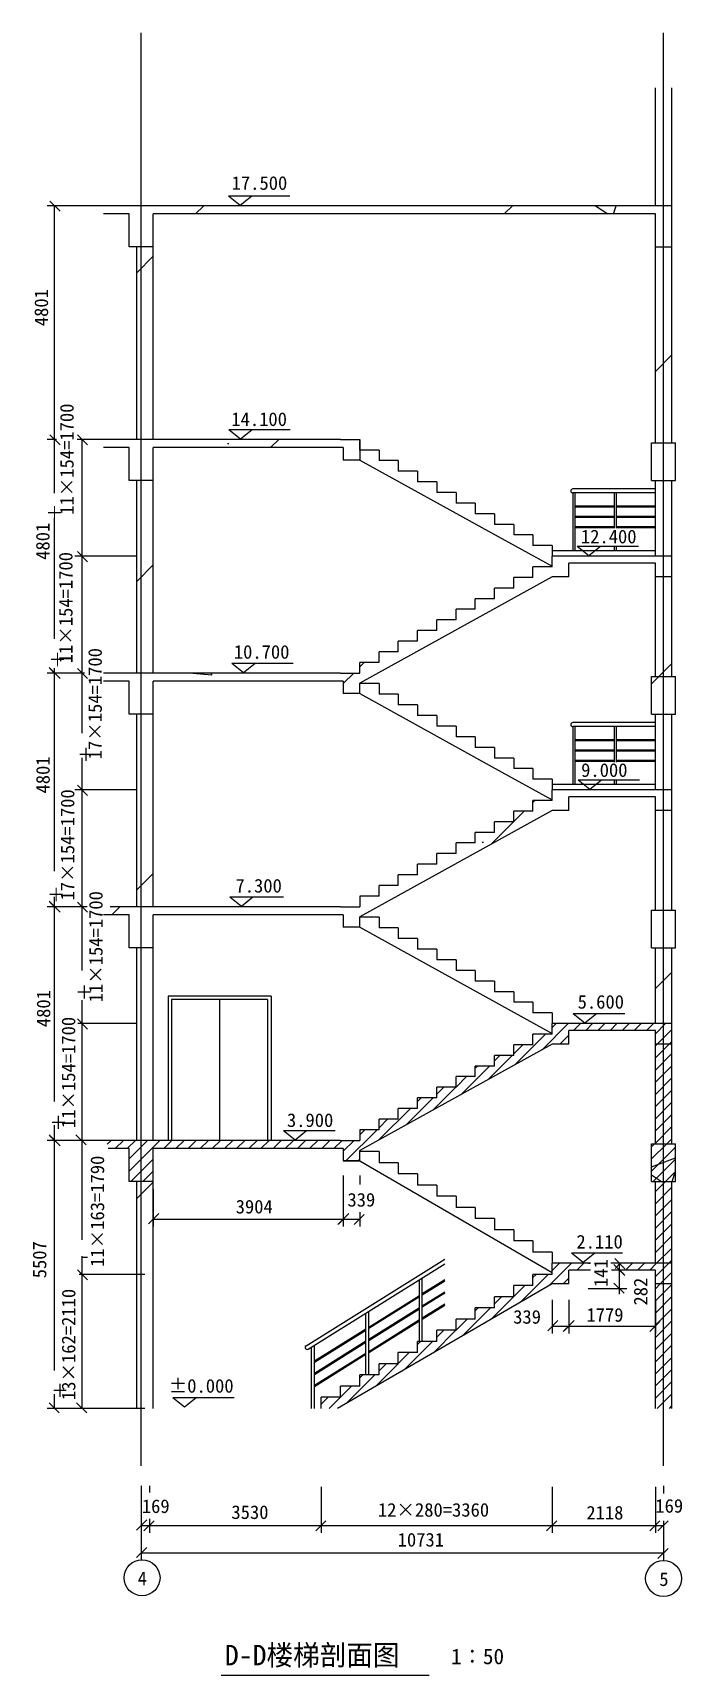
# Model space of a CAD drawing. Header units: metres. Extents: x 15647 to 28985, y 1648 to 35391.
import ezdxf

# ---------------------------------------------------------------- set-up
doc = ezdxf.new("R2010")
doc.units = ezdxf.units.M
for name, color, linetype in [('1', 7, 'Continuous'), ('2', 42, 'Continuous'), ('3', 161, 'Continuous'), ('T', 165, 'Continuous'), ('ZX', 5, 'Continuous')]:
    doc.layers.add(name, color=color, linetype=linetype)

# ---------------------------------------------------------------- blocks, each defined once
blk = doc.blocks.new('DIMBLK')
at = {"layer": 'T', "color": 158}
blk.add_lwpolyline([(-229.89, -225.61), (187.3, 190.56)], dxfattribs=at)

msp = doc.modelspace()

# ---------------------------------------------------------------- hatches: boundary and pattern name
at = {"layer": '3'}
h = msp.add_hatch(dxfattribs=at)
h.set_pattern_fill('ANSI31', scale=1412)
h.paths.add_polyline_path([(28772.94, 34162.8), (28434.06, 34162.8), (28434.06, 31839.12), (28772.94, 31839.12)])
h = msp.add_hatch(dxfattribs=at)
h.set_pattern_fill('ANSI31', scale=1412)
h.paths.add_polyline_path([(28850.6, 26967.72), (28356.4, 26967.72), (28356.4, 26191.12), (28850.6, 26191.12)])
h.paths.add_polyline_path([(28772.94, 26191.12), (28434.06, 26191.12), (28434.06, 24637.91), (28772.94, 24637.91)])
h.paths.add_polyline_path([(28772.94, 30991.92), (28434.06, 30991.92), (28434.06, 26967.72), (28772.94, 26967.72)])
h.paths.add_polyline_path([(22362.46, 27038.3), (21967.1, 27038.3), (21967.1, 27038.32), (17780.52, 27038.32), (17175.53, 27038.32), (17175.53, 26868.88), (17625.2, 26868.88), (17625.2, 26191.12), (18119.4, 26191.12), (18119.4, 26868.88), (22023.58, 26868.88), (22023.58, 26614.7), (22362.46, 26614.7)])
h.paths.add_polyline_path([(18119.4, 30991.92), (17780.52, 30991.92), (17780.52, 27038.32), (18119.4, 27038.32)])
h.paths.add_polyline_path([(18119.4, 31669.68), (28434.06, 31669.68), (28434.06, 30991.92), (28772.94, 30991.92), (28772.94, 31839.12), (17780.52, 31839.12), (17175.53, 31839.12), (17175.53, 31669.68), (17625.2, 31669.68), (17625.2, 30991.92), (18119.4, 30991.92)])
h = msp.add_hatch(dxfattribs=at)
h.set_pattern_fill('AR-CONC', scale=42.36)
h.paths.add_polyline_path([(28772.94, 31839.12), (17780.52, 31839.12), (17175.53, 31839.12), (17175.53, 31669.68), (17625.2, 31669.68), (17625.2, 30991.92), (18119.4, 30991.92), (18119.4, 31669.68), (28434.06, 31669.68), (28434.06, 30991.92), (28772.94, 30991.92)])
h = msp.add_hatch(dxfattribs=at)
h.set_pattern_fill('AR-CONC', scale=42.36)
h.paths.add_polyline_path([(18119.4, 26868.88), (22023.58, 26868.88), (22023.58, 26614.7), (22362.46, 26614.7), (22362.46, 27038.3), (21967.1, 27038.3), (21967.1, 27038.32), (17780.52, 27038.32), (17175.53, 27038.32), (17175.53, 26868.88), (17625.2, 26868.88), (17625.2, 26191.12), (18119.4, 26191.12)])
h = msp.add_hatch(dxfattribs=at)
h.set_pattern_fill('AR-CONC', scale=42.36)
h.paths.add_polyline_path([(28850.6, 26967.72), (28356.4, 26967.72), (28356.4, 26191.12), (28850.6, 26191.12)])
h = msp.add_hatch(dxfattribs=at)
h.set_pattern_fill('ANSI31', scale=1412)
h.paths.add_polyline_path([(18119.4, 26191.12), (17780.52, 26191.12), (17780.52, 22237.52), (18119.4, 22237.52)])
h = msp.add_hatch(dxfattribs=at)
h.set_pattern_fill('AR-CONC', scale=42.36)
h.paths.add_polyline_path([(28772.94, 24637.91), (26316.06, 24637.91), (26316.06, 24419.69), (25920.7, 24419.69), (25920.7, 24201.47), (25525.34, 24201.47), (25525.34, 23983.26), (25129.98, 23983.26), (25129.98, 23765.04), (24734.62, 23765.04), (24734.62, 23546.82), (24339.26, 23546.82), (24339.26, 23328.6), (23943.9, 23328.6), (23943.9, 23110.39), (23548.54, 23110.39), (23548.54, 22892.17), (23153.18, 22892.17), (23153.18, 22673.95), (22757.82, 22673.95), (22757.82, 22455.73), (22362.46, 22455.73), (22362.46, 22237.5), (21967.1, 22237.5), (21967.1, 22237.52), (17780.52, 22237.52), (17175.53, 22237.52), (17175.53, 22068.08), (17625.2, 22068.08), (17625.2, 21390.32), (18119.4, 21390.32), (18119.4, 22068.08), (22023.58, 22068.08), (22023.58, 21813.9), (22362.46, 21813.9), (22362.46, 22032.13), (26316.06, 24214.31), (26654.94, 24214.31), (26654.94, 24496.71), (28434.06, 24496.71), (28434.06, 24214.31), (28772.94, 24214.31)])
h = msp.add_hatch(dxfattribs=at)
h.set_pattern_fill('ANSI31', scale=1412)
h.paths.add_polyline_path([(18119.4, 21390.32), (17780.52, 21390.32), (17780.52, 17436.72), (18119.4, 17436.72)])
h.paths.add_polyline_path([(18119.4, 22068.08), (22023.58, 22068.08), (22023.58, 21813.9), (22362.46, 21813.9), (22362.46, 22032.13), (26316.06, 24214.31), (26654.94, 24214.31), (26654.94, 24496.71), (28434.06, 24496.71), (28434.06, 24214.31), (28772.94, 24214.31), (28772.94, 24637.91), (26316.06, 24637.91), (26316.06, 24419.69), (25920.7, 24419.69), (25920.7, 24201.47), (25525.34, 24201.47), (25525.34, 23983.26), (25129.98, 23983.26), (25129.98, 23765.04), (24734.62, 23765.04), (24734.62, 23546.82), (24339.26, 23546.82), (24339.26, 23328.6), (23943.9, 23328.6), (23943.9, 23110.39), (23548.54, 23110.39), (23548.54, 22892.17), (23153.18, 22892.17), (23153.18, 22673.95), (22757.82, 22673.95), (22757.82, 22455.73), (22362.46, 22455.73), (22362.46, 22237.5), (21967.1, 22237.5), (21967.1, 22237.52), (17780.52, 22237.52), (17175.53, 22237.52), (17175.53, 22068.08), (17625.2, 22068.08), (17625.2, 21390.32), (18119.4, 21390.32)])
h.paths.add_polyline_path([(28850.6, 22166.92), (28356.4, 22166.92), (28356.4, 21390.32), (28850.6, 21390.32)])
h.paths.add_polyline_path([(28772.94, 24214.31), (28434.06, 24214.31), (28434.06, 22166.92), (28772.94, 22166.92)])
h.paths.add_polyline_path([(28772.94, 21390.32), (28434.06, 21390.32), (28434.06, 19837.11), (28772.94, 19837.11)])
h = msp.add_hatch(dxfattribs=at)
h.set_pattern_fill('AR-CONC', scale=42.36)
h.paths.add_polyline_path([(28850.6, 22166.92), (28356.4, 22166.92), (28356.4, 21390.32), (28850.6, 21390.32)])
h = msp.add_hatch(dxfattribs=at)
h.set_pattern_fill('AR-CONC', scale=42.36)
h.paths.add_polyline_path([(28772.94, 19837.11), (26316.06, 19837.11), (26316.06, 19618.89), (25920.7, 19618.89), (25920.7, 19400.67), (25525.34, 19400.67), (25525.34, 19182.46), (25129.98, 19182.46), (25129.98, 18964.24), (24734.62, 18964.24), (24734.62, 18746.02), (24339.26, 18746.02), (24339.26, 18527.8), (23943.9, 18527.8), (23943.9, 18309.59), (23548.54, 18309.59), (23548.54, 18091.37), (23153.18, 18091.37), (23153.18, 17873.15), (22757.82, 17873.15), (22757.82, 17654.93), (22362.46, 17654.93), (22362.46, 17436.7), (21967.1, 17436.7), (21967.1, 17436.72), (17780.52, 17436.72), (17175.53, 17436.72), (17175.53, 17267.28), (17625.2, 17267.28), (17625.2, 16589.52), (18119.4, 16589.52), (18119.4, 17267.28), (22023.58, 17267.28), (22023.58, 17013.1), (22362.46, 17013.1), (22362.46, 17231.33), (26316.06, 19413.51), (26654.94, 19413.51), (26654.94, 19695.91), (28434.06, 19695.91), (28434.06, 19413.51), (28772.94, 19413.51)])
h.paths.add_polyline_path([(28850.6, 17366.12), (28356.4, 17366.12), (28356.4, 16589.52), (28850.6, 16589.52)])
h = msp.add_hatch(dxfattribs=at)
h.set_pattern_fill('ANSI31', scale=1412)
h.paths.add_polyline_path([(28772.94, 16589.52), (28434.06, 16589.52), (28434.06, 15036.31), (28772.94, 15036.31)])
h.paths.add_polyline_path([(28850.6, 17366.12), (28356.4, 17366.12), (28356.4, 16589.52), (28850.6, 16589.52)])
h.paths.add_polyline_path([(28772.94, 19413.51), (28434.06, 19413.51), (28434.06, 17366.12), (28772.94, 17366.12)])
h.paths.add_polyline_path([(28772.94, 19837.11), (26316.06, 19837.11), (26316.06, 19618.89), (25920.7, 19618.89), (25920.7, 19400.67), (25525.34, 19400.67), (25525.34, 19182.46), (25129.98, 19182.46), (25129.98, 18964.24), (24734.62, 18964.24), (24734.62, 18746.02), (24339.26, 18746.02), (24339.26, 18527.8), (23943.9, 18527.8), (23943.9, 18309.59), (23548.54, 18309.59), (23548.54, 18091.37), (23153.18, 18091.37), (23153.18, 17873.15), (22757.82, 17873.15), (22757.82, 17654.93), (22362.46, 17654.93), (22362.46, 17436.7), (21967.1, 17436.7), (21967.1, 17436.72), (17780.52, 17436.72), (17175.53, 17436.72), (17175.53, 17267.28), (17625.2, 17267.28), (17625.2, 16589.52), (18119.4, 16589.52), (18119.4, 17267.28), (22023.58, 17267.28), (22023.58, 17013.1), (22362.46, 17013.1), (22362.46, 17231.33), (26316.06, 19413.51), (26654.94, 19413.51), (26654.94, 19695.91), (28434.06, 19695.91), (28434.06, 19413.51), (28772.94, 19413.51)])
h.paths.add_polyline_path([(18119.4, 16589.52), (17780.52, 16589.52), (17780.52, 12635.92), (18119.4, 12635.92)])
h = msp.add_hatch(dxfattribs=at)
h.set_pattern_fill('AR-CONC', scale=42.36)
h.paths.add_polyline_path([(28772.94, 15036.31), (26316.06, 15036.31), (26316.06, 14818.09), (25920.7, 14818.09), (25920.7, 14599.87), (25525.34, 14599.87), (25525.34, 14381.66), (25129.98, 14381.66), (25129.98, 14163.44), (24734.62, 14163.44), (24734.62, 13945.22), (24339.26, 13945.22), (24339.26, 13727), (23943.9, 13727), (23943.9, 13508.79), (23548.54, 13508.79), (23548.54, 13290.57), (23153.18, 13290.57), (23153.18, 13072.35), (22757.82, 13072.35), (22757.82, 12854.13), (22362.46, 12854.13), (22362.46, 12635.92), (21967.1, 12635.92), (17780.52, 12635.92), (17175.53, 12635.92), (17175.53, 12466.48), (17625.2, 12466.48), (17625.2, 11788.72), (18119.4, 11788.72), (18119.4, 12466.48), (22023.58, 12466.48), (22023.58, 12212.32), (22362.46, 12212.32), (22362.46, 12430.53), (26316.06, 14612.71), (26654.94, 14612.71), (26654.94, 14895.11), (28434.06, 14895.11), (28434.06, 14612.71), (28772.94, 14612.71)])
h.paths.add_polyline_path([(28850.6, 12565.32), (28356.4, 12565.32), (28356.4, 11788.72), (28850.6, 11788.72)])
h = msp.add_hatch(dxfattribs=at)
h.set_pattern_fill('ANSI31', scale=1412)
h.paths.add_polyline_path([(18119.4, 11788.72), (17780.52, 11788.72), (17780.52, 7129.12), (18119.4, 7129.12)])
h = msp.add_hatch(dxfattribs=at)
h.set_pattern_fill('AR-CONC', scale=42.36)
h.paths.add_polyline_path([(28772.94, 10111.97), (26316.06, 10111.97), (26316.06, 9882.52), (25920.7, 9882.52), (25920.7, 9653.07), (25525.34, 9653.07), (25525.34, 9423.62), (25129.98, 9423.62), (25129.98, 9194.17), (24734.62, 9194.17), (24734.62, 8964.72), (24339.26, 8964.72), (24339.26, 8735.27), (23943.9, 8735.27), (23943.9, 8505.82), (23548.54, 8505.82), (23548.54, 8276.37), (23153.18, 8276.37), (23153.18, 8046.92), (22757.82, 8046.92), (22757.82, 7817.47), (22362.46, 7817.47), (22362.46, 7588.02), (21967.1, 7588.02), (21967.1, 7358.57), (21571.74, 7358.57), (21571.74, 7129.12), (21906.28, 7129.12), (26316.06, 9688.37), (26654.94, 9688.37), (26654.94, 9970.77), (28434.06, 9970.77), (28434.06, 9688.37), (28772.94, 9688.37)])

# ---------------------------------------------------------------- linework, layer by layer
for p, q in [((19668.5, 32044.45), (19906.69, 31851.83)), ((19668.5, 32044.45), (20928.05, 32044.45)), ((19906.69, 31851.83), (20144.4, 32044.45)), ((19674.6, 27244.63), (20934.14, 27244.63)), ((19674.6, 27244.63), (19912.79, 27052.02)), ((19912.79, 27052.02), (20150.5, 27244.63)), ((26828.81, 24841.98), (28088.35, 24841.98)), ((26828.81, 24841.98), (27067, 24649.37)), ((27067, 24649.37), (27304.71, 24841.98)), ((19735.73, 22441.58), (20995.27, 22441.58)), ((19735.73, 22441.58), (19973.92, 22248.96)), ((19973.92, 22248.96), (20211.63, 22441.58)), ((26849.12, 20041.82), (28108.66, 20041.82)), ((26849.12, 20041.82), (27087.31, 19849.21)), ((27087.31, 19849.21), (27325.01, 20041.82)), ((19692.54, 17637.99), (20793.77, 17637.99)), ((19692.54, 17637.99), (19930.72, 17445.38)), ((19930.72, 17445.38), (20168.43, 17637.99)), ((26747.35, 15242.82), (27807.67, 15242.82)), ((26747.35, 15242.82), (26985.54, 15050.2)), ((26985.54, 15050.2), (27223.24, 15242.82)), ((20794.59, 12841.61), (21853.63, 12841.61)), ((20794.59, 12841.61), (21032.78, 12649)), ((21032.78, 12649), (21270.48, 12841.61)), ((26714.49, 10322.38), (27758.35, 10322.38)), ((26714.49, 10322.38), (26952.68, 10129.76)), ((26952.68, 10129.76), (27190.38, 10322.38)), ((18523.55, 7354.37), (19783.09, 7354.37)), ((18523.55, 7354.37), (18761.74, 7161.76)), ((18761.74, 7161.76), (18999.45, 7354.37))]:
    msp.add_line(p, q)
at = {"layer": '1'}
for p, q in [((28434.06, 31839.12), (28434.06, 34258.36)), ((28772.94, 26967.72), (28772.94, 34258.36)), ((17780.52, 31839.12), (17100.36, 31839.12)), ((28772.94, 31839.12), (17780.52, 31839.12)), ((17625.2, 31669.68), (17100.36, 31669.68)), ((17625.2, 30991.92), (17625.2, 31669.68)), ((18119.4, 27038.32), (18119.4, 31669.68)), ((28434.06, 31669.68), (18119.4, 31669.68)), ((28434.06, 26967.72), (28434.06, 31669.68)), ((18119.4, 30991.92), (17625.2, 30991.92)), ((17780.52, 27038.32), (17780.52, 30991.92)), ((28434.06, 30991.92), (28772.94, 30991.92)), ((17780.52, 27038.32), (17100.36, 27038.32)), ((21967.1, 27038.32), (17780.52, 27038.32)), ((21967.1, 27038.3), (22362.46, 27038.3)), ((21967.1, 27038.3), (22362.46, 27038.3)), ((22362.46, 26820.08), (22362.46, 27038.3)), ((22362.46, 27038.3), (22362.46, 26820.08)), ((22362.46, 26820.08), (22362.46, 27038.3)), ((22362.46, 27038.3), (22362.46, 26614.7)), ((17625.2, 26868.88), (17100.36, 26868.88)), ((17625.2, 26191.12), (17625.2, 26868.88)), ((18119.4, 22237.52), (18119.4, 26868.88)), ((22023.58, 26868.88), (18119.4, 26868.88)), ((22023.58, 26868.88), (22023.58, 26614.7)), ((22023.58, 26868.88), (22023.58, 26614.7)), ((28356.4, 26967.72), (28850.6, 26967.72)), ((28356.4, 26191.12), (28356.4, 26967.72)), ((28850.6, 26191.12), (28850.6, 26967.72)), ((22362.46, 26614.7), (22023.58, 26614.7)), ((22362.46, 26614.7), (22023.58, 26614.7)), ((18119.4, 26191.12), (17625.2, 26191.12)), ((17780.52, 22237.52), (17780.52, 26191.12)), ((28356.4, 26191.12), (28850.6, 26191.12)), ((28434.06, 26191.12), (28772.94, 26191.12)), ((28434.06, 24637.91), (28434.06, 26191.12)), ((28772.94, 22166.92), (28772.94, 26191.12)), ((28772.94, 24637.91), (26316.06, 24637.91)), ((28772.94, 24637.91), (26316.06, 24637.91)), ((26316.06, 24419.69), (26316.06, 24637.91)), ((26316.06, 24419.69), (25920.7, 24419.69)), ((26654.94, 24214.31), (26654.94, 24496.71)), ((28434.06, 24496.71), (26654.94, 24496.71)), ((28434.06, 22166.92), (28434.06, 24496.71)), ((26316.06, 24214.31), (22362.46, 22032.13)), ((25525.34, 23983.26), (25129.98, 23983.26)), ((25920.7, 24201.47), (25525.34, 24201.47)), ((26654.94, 24214.31), (26316.06, 24214.31)), ((28772.94, 24214.31), (28434.06, 24214.31)), ((25129.98, 23765.04), (24734.62, 23765.04)), ((24339.26, 23328.6), (23943.9, 23328.6)), ((24734.62, 23546.82), (24339.26, 23546.82)), ((23943.9, 23110.39), (23548.54, 23110.39)), ((23153.18, 22673.95), (22757.82, 22673.95)), ((23548.54, 22892.17), (23153.18, 22892.17)), ((22757.82, 22455.73), (22362.46, 22455.73)), ((22362.46, 22237.5), (22362.46, 22455.73)), ((17780.52, 22237.52), (17100.36, 22237.52)), ((17625.2, 22068.08), (17100.36, 22068.08)), ((17625.2, 21390.32), (17625.2, 22068.08)), ((21967.1, 22237.52), (17780.52, 22237.52)), ((18119.4, 17436.72), (18119.4, 22068.08)), ((22023.58, 22068.08), (18119.4, 22068.08)), ((21967.1, 22237.5), (22362.46, 22237.5)), ((21967.1, 22237.5), (22362.46, 22237.5)), ((22023.58, 22068.08), (22023.58, 21813.9)), ((22023.58, 22068.08), (22023.58, 21813.9)), ((22362.46, 21813.9), (22362.46, 22032.13)), ((28356.4, 22166.92), (28850.6, 22166.92)), ((28356.4, 21390.32), (28356.4, 22166.92)), ((28850.6, 21390.32), (28850.6, 22166.92)), ((22362.46, 21813.9), (22023.58, 21813.9)), ((22362.46, 21813.9), (22023.58, 21813.9)), ((18119.4, 21390.32), (17625.2, 21390.32)), ((17780.52, 17436.72), (17780.52, 21390.32)), ((18119.4, 21390.32), (17780.52, 21390.32)), ((28356.4, 21390.32), (28850.6, 21390.32)), ((28434.06, 21390.32), (28772.94, 21390.32)), ((28434.06, 19837.11), (28434.06, 21390.32)), ((28772.94, 17366.12), (28772.94, 21390.32)), ((26316.06, 19618.89), (25920.7, 19618.89)), ((28772.94, 19837.11), (26316.06, 19837.11)), ((28772.94, 19837.11), (26316.06, 19837.11)), ((26316.06, 19618.89), (26316.06, 19837.11)), ((26654.94, 19413.51), (26654.94, 19695.91)), ((28434.06, 19695.91), (26654.94, 19695.91)), ((28434.06, 17366.12), (28434.06, 19695.91)), ((26316.06, 19413.51), (22362.46, 17231.33)), ((25920.7, 19400.67), (25525.34, 19400.67)), ((26654.94, 19413.51), (26316.06, 19413.51)), ((28772.94, 19413.51), (28434.06, 19413.51)), ((25129.98, 18964.24), (24734.62, 18964.24)), ((25525.34, 19182.46), (25129.98, 19182.46)), ((24734.62, 18746.02), (24339.26, 18746.02)), ((23943.9, 18309.59), (23548.54, 18309.59)), ((24339.26, 18527.8), (23943.9, 18527.8)), ((23548.54, 18091.37), (23153.18, 18091.37)), ((22757.82, 17654.93), (22362.46, 17654.93)), ((22362.46, 17654.93), (22362.46, 17436.72)), ((23153.18, 17873.15), (22757.82, 17873.15)), ((17625.2, 17267.28), (17100.36, 17267.28)), ((17625.2, 16589.52), (17625.2, 17267.28)), ((21967.1, 17436.72), (17780.52, 17436.72)), ((22023.58, 17267.28), (18119.4, 17267.28)), ((18119.4, 12635.92), (18119.4, 17267.28)), ((21967.1, 17436.72), (22362.46, 17436.72)), ((21967.1, 17436.7), (22362.46, 17436.7)), ((22023.58, 17267.28), (22023.58, 17013.1)), ((22362.46, 17013.1), (22362.46, 17231.33)), ((28356.4, 17366.12), (28850.6, 17366.12)), ((28356.4, 16589.52), (28356.4, 17366.12)), ((28850.6, 16589.52), (28850.6, 17366.12)), ((22362.46, 17013.1), (22023.58, 17013.1)), ((18119.4, 16589.52), (17625.2, 16589.52)), ((18119.4, 16589.52), (17780.52, 16589.52)), ((17780.52, 12635.92), (17780.52, 16589.52)), ((18119.4, 16589.52), (17780.52, 16589.52)), ((28356.4, 16589.52), (28850.6, 16589.52)), ((28434.06, 16589.52), (28772.94, 16589.52)), ((28434.06, 15036.31), (28434.06, 16589.52)), ((28772.94, 12565.32), (28772.94, 16589.52)), ((28772.94, 15036.31), (26316.06, 15036.31)), ((28772.94, 15036.31), (26316.06, 15036.31)), ((26316.06, 14818.09), (26316.06, 15036.31)), ((26654.94, 14612.71), (26654.94, 14895.11)), ((28434.06, 14895.11), (26654.94, 14895.11)), ((28434.06, 12565.32), (28434.06, 14895.11)), ((26316.06, 14612.71), (22362.46, 12430.53)), ((25920.7, 14599.87), (25525.34, 14599.87)), ((26316.06, 14818.09), (25920.7, 14818.09)), ((26654.94, 14612.71), (26316.06, 14612.71)), ((28772.94, 14612.71), (28434.06, 14612.71)), ((25525.34, 14381.66), (25129.98, 14381.66)), ((24734.62, 13945.22), (24339.26, 13945.22)), ((25129.98, 14163.44), (24734.62, 14163.44)), ((23943.9, 13508.79), (23548.54, 13508.79)), ((24339.26, 13727), (23943.9, 13727)), ((23548.54, 13290.57), (23153.18, 13290.57)), ((22362.46, 12854.13), (22362.46, 12635.92)), ((22757.82, 12854.13), (22362.46, 12854.13)), ((23153.18, 13072.35), (22757.82, 13072.35)), ((21967.1, 12635.92), (17780.52, 12635.92)), ((21967.1, 12635.92), (22362.46, 12635.92)), ((28356.4, 12565.32), (28850.6, 12565.32)), ((28356.4, 11788.72), (28356.4, 12565.32)), ((28850.6, 11788.72), (28850.6, 12565.32)), ((17625.2, 12466.48), (17191.96, 12466.48)), ((17625.2, 11788.72), (17625.2, 12466.48)), ((22023.58, 12466.48), (18119.4, 12466.48)), ((18119.4, 7129.12), (18119.4, 12466.48)), ((22023.58, 12466.48), (22023.58, 12212.32)), ((22362.46, 12212.32), (22023.58, 12212.32)), ((18119.4, 11788.72), (17625.2, 11788.72)), ((17780.52, 7129.12), (17780.52, 11788.72)), ((18119.4, 11788.72), (17780.52, 11788.72)), ((18119.4, 11788.72), (17780.52, 11788.72)), ((18119.4, 11788.72), (17780.52, 11788.72)), ((28356.4, 11788.72), (28850.6, 11788.72)), ((28434.06, 10111.97), (28434.06, 11788.72)), ((28772.94, 7129.12), (28772.94, 11788.72)), ((26316.06, 9882.52), (25920.7, 9882.52)), ((25920.7, 9653.07), (25920.7, 9882.52)), ((26316.06, 9882.52), (26316.06, 10111.97)), ((27100.91, 10111.97), (26316.06, 10111.97)), ((26654.94, 9688.37), (26654.94, 9970.77)), ((27105.06, 9970.77), (26654.94, 9970.77)), ((28772.94, 10111.97), (27518.04, 10111.97)), ((28434.06, 9970.77), (27531.59, 9970.77)), ((28434.06, 7129.12), (28434.06, 9970.77)), ((26316.06, 9688.37), (21906.28, 7129.12)), ((25920.7, 9653.07), (25525.34, 9653.07)), ((25525.34, 9423.62), (25525.34, 9653.07)), ((26654.94, 9688.37), (26316.06, 9688.37)), ((28772.94, 9688.37), (28434.06, 9688.37)), ((25129.98, 9194.17), (24734.62, 9194.17)), ((24734.62, 8964.72), (24734.62, 9194.17)), ((25525.34, 9423.62), (25129.98, 9423.62)), ((25129.98, 9194.17), (25129.98, 9423.62)), ((24734.62, 8964.72), (24339.26, 8964.72)), ((24339.26, 8735.27), (24339.26, 8964.72)), ((23943.9, 8505.82), (23548.54, 8505.82)), ((23548.54, 8276.37), (23548.54, 8505.82)), ((24339.26, 8735.27), (23943.9, 8735.27)), ((23943.9, 8505.82), (23943.9, 8735.27)), ((23548.54, 8276.37), (23153.18, 8276.37)), ((23153.18, 8046.92), (23153.18, 8276.37)), ((22757.82, 7817.47), (22362.46, 7817.47)), ((22362.46, 7588.02), (22362.46, 7817.47)), ((23153.18, 8046.92), (22757.82, 8046.92)), ((22757.82, 7817.47), (22757.82, 8046.92)), ((21967.1, 7358.57), (21967.1, 7588.02)), ((22362.46, 7588.02), (21967.1, 7588.02)), ((21967.1, 7358.57), (21571.74, 7358.57)), ((21571.74, 7129.12), (21571.74, 7358.57))]:
    msp.add_line(p, q, dxfattribs=at)
at = {"layer": '2'}
for p, q in [((22757.82, 26820.08), (22362.46, 26820.08)), ((22757.82, 26820.08), (22757.82, 26601.87)), ((22362.46, 26614.7), (25070.59, 25119.96)), ((23153.18, 26601.87), (22757.82, 26601.87)), ((23153.18, 26601.87), (23153.18, 26383.65)), ((23548.54, 26383.65), (23153.18, 26383.65)), ((23548.54, 26383.65), (23548.54, 26165.43)), ((23943.9, 26165.43), (23548.54, 26165.43)), ((23943.9, 26165.43), (23943.9, 25947.21)), ((24339.26, 25947.21), (23943.9, 25947.21)), ((24339.26, 25947.21), (24339.26, 25729)), ((24734.62, 25729), (24339.26, 25729)), ((24734.62, 25729), (24734.62, 25510.78)), ((25129.98, 25510.78), (24734.62, 25510.78)), ((25129.98, 25510.78), (25129.98, 25292.56)), ((25070.59, 25119.96), (26316.06, 24432.53)), ((25525.34, 25292.56), (25129.98, 25292.56)), ((25525.34, 25292.56), (25525.34, 25074.34)), ((25920.7, 25074.34), (25525.34, 25074.34)), ((25920.7, 25074.34), (25920.7, 24856.13)), ((26316.06, 24856.13), (25920.7, 24856.13)), ((26316.06, 24856.13), (26316.06, 24637.91)), ((28434.06, 24750.87), (26316.06, 24750.87)), ((22757.82, 22019.28), (22362.46, 22019.28)), ((22757.82, 22019.28), (22757.82, 21801.07)), ((22362.46, 21813.9), (25143.64, 20278.84)), ((23153.18, 21801.07), (22757.82, 21801.07)), ((23153.18, 21801.07), (23153.18, 21582.85)), ((23548.54, 21582.85), (23153.18, 21582.85)), ((23548.54, 21582.85), (23548.54, 21364.63)), ((23943.9, 21364.63), (23548.54, 21364.63)), ((23943.9, 21364.63), (23943.9, 21146.41)), ((24339.26, 21146.41), (23943.9, 21146.41)), ((24339.26, 21146.41), (24339.26, 20928.2)), ((24734.62, 20928.2), (24339.26, 20928.2)), ((24734.62, 20928.2), (24734.62, 20709.98)), ((25129.98, 20709.98), (24734.62, 20709.98)), ((25129.98, 20709.98), (25129.98, 20491.76)), ((25525.34, 20491.76), (25129.98, 20491.76)), ((25143.64, 20278.84), (26316.06, 19631.73)), ((25525.34, 20491.76), (25525.34, 20273.54)), ((25920.7, 20273.54), (25525.34, 20273.54)), ((25920.7, 20273.54), (25920.7, 20055.33)), ((26316.06, 20055.33), (25920.7, 20055.33)), ((26316.06, 20055.33), (26316.06, 19837.11)), ((28434.06, 19950.07), (26316.06, 19950.07)), ((22757.82, 17218.48), (22362.46, 17218.48)), ((22757.82, 17218.48), (22757.82, 17000.27)), ((22362.46, 17013.1), (26316.06, 14830.93)), ((23153.18, 17000.27), (22757.82, 17000.27)), ((23153.18, 17000.27), (23153.18, 16782.05)), ((23548.54, 16782.05), (23153.18, 16782.05)), ((23548.54, 16782.05), (23548.54, 16563.83)), ((23943.9, 16563.83), (23548.54, 16563.83)), ((23943.9, 16563.83), (23943.9, 16345.61)), ((24339.26, 16345.61), (23943.9, 16345.61)), ((24339.26, 16345.61), (24339.26, 16127.4)), ((24734.62, 16127.4), (24339.26, 16127.4)), ((24734.62, 16127.4), (24734.62, 15909.18)), ((25129.98, 15909.18), (24734.62, 15909.18)), ((25129.98, 15909.18), (25129.98, 15690.96)), ((18422.98, 15601.12), (18422.98, 12635.92)), ((20540.98, 15601.12), (18422.98, 15601.12)), ((20470.38, 15530.52), (18493.58, 15530.52)), ((18493.58, 15530.52), (18493.58, 12635.92)), ((19481.98, 15530.52), (19481.98, 12635.92)), ((20470.38, 15530.52), (20470.38, 12635.92)), ((20540.98, 15601.12), (20540.98, 12635.92)), ((25525.34, 15690.96), (25129.98, 15690.96)), ((25525.34, 15690.96), (25525.34, 15472.74)), ((25920.7, 15472.74), (25525.34, 15472.74)), ((25920.7, 15472.74), (25920.7, 15254.53)), ((26316.06, 15254.53), (25920.7, 15254.53)), ((26316.06, 15254.53), (26316.06, 15036.31)), ((22757.82, 12406.47), (22362.46, 12406.47)), ((22362.46, 12212.32), (26316.06, 9917.82)), ((22757.82, 12406.47), (22757.82, 12177.02)), ((23153.18, 12177.02), (22757.82, 12177.02)), ((23153.18, 12177.02), (23153.18, 11947.57)), ((23548.54, 11947.57), (23153.18, 11947.57)), ((23548.54, 11947.57), (23548.54, 11718.12)), ((23943.9, 11718.12), (23548.54, 11718.12)), ((23943.9, 11718.12), (23943.9, 11488.67)), ((24339.26, 11488.67), (23943.9, 11488.67)), ((24339.26, 11488.67), (24339.26, 11259.22)), ((24734.62, 11259.22), (24339.26, 11259.22)), ((24734.62, 11259.22), (24734.62, 11029.77)), ((25129.98, 11029.77), (24734.62, 11029.77)), ((25129.98, 11029.77), (25129.98, 10800.32)), ((25525.34, 10800.32), (25129.98, 10800.32)), ((25525.34, 10800.32), (25525.34, 10570.87)), ((25920.7, 10570.87), (25525.34, 10570.87)), ((25920.7, 10570.87), (25920.7, 10341.42)), ((21258.11, 8415.98), (24110.37, 10196.53)), ((26316.06, 10341.42), (25920.7, 10341.42)), ((26316.06, 10341.42), (26316.06, 10111.97)), ((21302.98, 8344.12), (24110.37, 10096.65)), ((23646.9, 8504.18), (23646.9, 9807.33)), ((23590.42, 8504.18), (23590.42, 9772.07)), ((22545.54, 7816.65), (22545.54, 9119.79)), ((22489.06, 7816.65), (22489.06, 9084.54)), ((21373.58, 7129.12), (21373.58, 8388.19)), ((21430.06, 7129.12), (21430.06, 8423.45))]:
    msp.add_line(p, q, dxfattribs=at)
msp.add_arc((21280.55, 8380.05), 42.36, 121.97, 301.97, dxfattribs=at)
at = {"layer": '3'}
for p, q in [((28434.06, 26021.67), (26739.66, 26021.67)), ((26739.66, 25936.95), (26739.66, 24750.87)), ((28434.06, 25936.95), (26739.66, 25936.95)), ((26782.02, 25936.95), (26782.02, 24750.87)), ((27586.86, 25665.14), (26782.02, 25665.14)), ((27586.86, 25936.95), (27586.86, 25213.24)), ((27629.22, 25936.95), (27629.22, 25213.24)), ((28434.06, 25665.14), (27629.22, 25665.14)), ((27586.86, 25643.96), (26782.02, 25643.96)), ((27586.86, 25453.34), (26782.02, 25453.34)), ((27586.86, 25432.16), (26782.02, 25432.16)), ((28434.06, 25643.96), (27629.22, 25643.96)), ((28434.06, 25453.34), (27629.22, 25453.34)), ((28434.06, 25432.16), (27629.22, 25432.16)), ((27586.86, 25241.54), (26782.02, 25241.54)), ((27586.86, 25220.36), (26782.02, 25220.36)), ((28434.06, 25241.54), (27629.22, 25241.54)), ((28434.06, 25220.36), (27629.22, 25220.36)), ((27586.86, 24843.34), (27586.86, 24750.87)), ((27629.22, 24840.5), (27629.22, 24750.87)), ((28434.06, 21220.87), (26739.66, 21220.87)), ((26739.66, 21136.15), (26739.66, 19950.07)), ((28434.06, 21136.15), (26739.66, 21136.15)), ((26782.02, 21136.15), (26782.02, 19950.07)), ((27586.86, 21136.15), (27586.86, 20408.35)), ((27629.22, 21136.15), (27629.22, 20404.71)), ((27586.86, 20864.34), (26782.02, 20864.34)), ((27586.86, 20843.16), (26782.02, 20843.16)), ((27586.86, 20652.54), (26782.02, 20652.54)), ((27586.86, 20631.36), (26782.02, 20631.36)), ((28434.06, 20864.34), (27629.22, 20864.34)), ((28434.06, 20843.16), (27629.22, 20843.16)), ((28434.06, 20652.54), (27629.22, 20652.54)), ((28434.06, 20631.36), (27629.22, 20631.36)), ((27586.86, 20440.74), (26782.02, 20440.74)), ((27586.86, 20419.56), (26782.02, 20419.56)), ((28434.06, 20440.74), (27629.22, 20440.74)), ((28434.06, 20419.56), (27629.22, 20419.56)), ((27586.86, 20042.89), (27586.86, 19950.07)), ((27629.22, 20042.89), (27629.22, 19950.07)), ((26106.66, 14497.13), (26645.84, 15036.31)), ((26316.06, 14956.14), (26396.23, 15036.31)), ((26754.25, 14895.11), (26895.45, 15036.31)), ((27003.86, 14895.11), (27145.06, 15036.31)), ((27253.46, 14895.11), (27394.66, 15036.31)), ((27503.07, 14895.11), (27644.27, 15036.31)), ((27752.68, 14895.11), (27893.88, 15036.31)), ((28002.29, 14895.11), (28143.49, 15036.31)), ((28251.9, 14895.11), (28393.1, 15036.31)), ((28434.06, 14827.66), (28642.71, 15036.31)), ((28468.72, 14612.71), (28772.94, 14916.93)), ((25525.34, 14415.03), (25710.19, 14599.87)), ((25549.56, 14189.64), (26178.01, 14818.09)), ((25920.7, 14810.39), (25928.4, 14818.09)), ((26471.85, 14612.71), (26654.94, 14795.8)), ((28434.06, 14578.05), (28468.72, 14612.71)), ((28434.06, 14328.45), (28718.33, 14612.71)), ((28718.33, 14612.71), (28772.94, 14667.33)), ((24992.47, 13882.16), (25491.97, 14381.66)), ((25129.98, 14269.28), (25242.36, 14381.66)), ((28434.06, 14078.84), (28772.94, 14417.72)), ((24339.26, 13728.17), (24556.32, 13945.22)), ((24435.37, 13574.67), (25024.14, 14163.44)), ((24734.62, 14123.53), (24774.53, 14163.44)), ((28434.06, 13829.23), (28772.94, 14168.11)), ((28434.06, 13579.62), (28772.94, 13918.5)), ((23321.18, 12959.7), (23870.27, 13508.79)), ((23548.54, 13436.66), (23620.66, 13508.79)), ((23878.28, 13267.18), (24338.1, 13727)), ((23943.9, 13582.42), (24088.49, 13727)), ((28434.06, 13330.01), (28772.94, 13668.89)), ((22764.09, 12652.21), (23402.45, 13290.57)), ((28434.06, 13080.4), (28772.94, 13419.28)), ((28434.06, 12830.79), (28772.94, 13169.67)), ((22074.58, 12212.32), (22716.4, 12854.13)), ((22362.46, 12749.8), (22466.79, 12854.13)), ((22757.82, 12895.55), (22934.62, 13072.35)), ((28434.06, 12581.18), (28772.94, 12920.06)), ((17175.53, 12555.04), (17256.4, 12635.92)), ((17336.57, 12466.48), (17506.01, 12635.92)), ((17586.18, 12466.48), (17755.62, 12635.92)), ((17625.2, 12255.89), (18005.23, 12635.92)), ((17625.2, 12006.28), (18254.84, 12635.92)), ((18335.01, 12466.48), (18504.45, 12635.92)), ((18584.61, 12466.48), (18754.05, 12635.92)), ((18834.22, 12466.48), (19003.66, 12635.92)), ((19083.83, 12466.48), (19253.27, 12635.92)), ((19333.44, 12466.48), (19502.88, 12635.92)), ((19583.05, 12466.48), (19752.49, 12635.92)), ((19832.66, 12466.48), (20002.1, 12635.92)), ((20082.27, 12466.48), (20251.71, 12635.92)), ((20331.87, 12466.48), (20501.31, 12635.92)), ((20581.48, 12466.48), (20750.92, 12635.92)), ((20831.09, 12466.48), (21000.53, 12635.92)), ((21080.7, 12466.48), (21250.14, 12635.92)), ((21330.31, 12466.48), (21499.75, 12635.92)), ((21579.92, 12466.48), (21749.36, 12635.92)), ((21829.53, 12466.48), (21998.97, 12635.92)), ((22023.58, 12410.92), (22248.58, 12635.92)), ((28356.4, 12503.52), (28418.19, 12565.32)), ((28356.4, 12253.92), (28667.8, 12565.32)), ((28356.4, 12004.31), (28850.6, 12498.51)), ((28667.8, 12565.32), (28772.94, 12670.46)), ((17657.25, 11788.72), (18119.4, 12250.87)), ((22324.19, 12212.32), (22362.46, 12250.58)), ((28390.42, 11788.72), (28850.6, 12248.9)), ((17906.85, 11788.72), (18119.4, 12001.26)), ((28640.03, 11788.72), (28850.6, 11999.29)), ((28434.06, 11582.75), (28640.03, 11788.72)), ((28434.06, 11333.14), (28772.94, 11672.02)), ((28434.06, 11083.53), (28772.94, 11422.41)), ((28434.06, 10833.92), (28772.94, 11172.8)), ((28434.06, 10584.32), (28772.94, 10923.2)), ((28434.06, 10334.71), (28772.94, 10673.59)), ((28460.93, 10111.97), (28772.94, 10423.98)), ((28710.54, 10111.97), (28772.94, 10174.37)), ((25659.31, 9307.22), (26234.61, 9882.52)), ((25920.7, 9818.22), (25985, 9882.52)), ((26254.12, 9652.42), (26713.67, 10111.97)), ((26316.06, 9963.97), (26464.06, 10111.97)), ((26539.68, 9688.37), (26654.94, 9803.63)), ((26822.08, 9970.77), (26963.28, 10111.97)), ((27606.59, 10006.45), (27712.1, 10111.97)), ((27820.51, 9970.77), (27961.71, 10111.97)), ((28070.12, 9970.77), (28211.32, 10111.97)), ((28319.73, 9970.77), (28460.93, 10111.97)), ((28434.06, 9835.49), (28710.54, 10111.97)), ((28536.55, 9688.37), (28772.94, 9924.76)), ((22545.54, 8799.37), (23590.42, 9451.64)), ((23646.9, 9486.9), (24110.37, 9776.23)), ((23646.9, 9461.93), (24110.37, 9751.26)), ((23646.9, 9237.22), (24110.37, 9526.55)), ((23646.9, 9212.25), (24110.37, 9501.58)), ((25064.5, 8962.01), (25755.55, 9653.07)), ((28434.06, 9585.88), (28536.55, 9688.37)), ((28434.06, 9336.27), (28772.94, 9675.15)), ((22545.54, 8774.4), (23590.42, 9426.68)), ((22545.54, 8549.69), (23590.42, 9201.96)), ((22545.54, 8524.72), (23590.42, 9176.99)), ((23646.9, 8987.54), (24110.37, 9276.87)), ((23646.9, 8962.57), (24110.37, 9251.9)), ((24469.69, 8616.81), (25047.04, 9194.17)), ((24734.62, 9131.35), (24797.43, 9194.17)), ((25129.98, 9277.1), (25276.49, 9423.62)), ((28434.06, 9086.66), (28772.94, 9425.54)), ((28434.06, 8837.05), (28772.94, 9175.93)), ((22545.54, 8300.01), (23590.42, 8952.28)), ((22545.54, 8275.04), (23590.42, 8927.31)), ((24339.26, 8735.99), (24567.98, 8964.72)), ((28434.06, 8587.45), (28772.94, 8926.33)), ((21430.06, 8103.02), (22489.06, 8764.11)), ((21430.06, 8078.05), (22489.06, 8739.14)), ((21430.06, 7853.34), (22489.06, 8514.43)), ((21430.06, 7828.37), (22489.06, 8489.46)), ((23280.06, 7926.4), (23859.48, 8505.82)), ((23548.54, 8444.49), (23609.87, 8505.82)), ((23874.87, 8271.61), (24338.53, 8735.27)), ((23943.9, 8590.24), (24088.93, 8735.27)), ((28434.06, 8337.84), (28772.94, 8676.72)), ((21430.06, 7603.66), (22489.06, 8264.75)), ((21430.06, 7578.69), (22489.06, 8239.78)), ((23153.18, 8049.13), (23380.42, 8276.37)), ((28434.06, 8088.23), (28772.94, 8427.11)), ((28434.06, 7838.62), (28772.94, 8177.5)), ((22090.44, 7236), (22671.91, 7817.47)), ((22362.46, 7757.63), (22422.3, 7817.47)), ((22685.25, 7581.2), (23150.97, 8046.92)), ((22757.82, 7903.38), (22901.36, 8046.92)), ((28434.06, 7589.01), (28772.94, 7927.89)), ((21967.1, 7362.27), (22192.85, 7588.02)), ((28434.06, 7339.4), (28772.94, 7678.28)), ((28473.38, 7129.12), (28772.94, 7428.67)), ((21571.74, 7216.52), (21713.79, 7358.57)), ((21733.95, 7129.12), (21963.4, 7358.57)), ((28722.99, 7129.12), (28772.94, 7179.07))]:
    msp.add_line(p, q, dxfattribs=at)
for centre in [(26739.66, 25979.31), (26739.66, 21178.51)]:
    msp.add_arc(centre, 42.36, 90, 270, dxfattribs=at)
at = {"layer": 'T'}
for p, q in [((17780.52, 31839.12), (15943.11, 31839.12)), ((16093.11, 27038.82), (16093.11, 31838.62)), ((16130.28, 27038.32), (15943.11, 27038.32)), ((16093.11, 25935.9), (16093.11, 27037.82)), ((17780.52, 27038.32), (16559.05, 27038.32)), ((17780.52, 27038.32), (16581.92, 27038.32)), ((16657.91, 24638.41), (16657.91, 27037.82)), ((16093.11, 22942.15), (16093.11, 25423.39)), ((17780.52, 24637.91), (16507.91, 24637.91)), ((16657.91, 22238.02), (16657.91, 24637.41)), ((25920.7, 24201.47), (25920.7, 24419.69)), ((25129.98, 23765.04), (25129.98, 23983.26)), ((25525.34, 23983.26), (25525.34, 24201.47)), ((24734.62, 23546.82), (24734.62, 23765.04)), ((23943.9, 23110.39), (23943.9, 23328.6)), ((24339.26, 23328.6), (24339.26, 23546.82)), ((23548.54, 22892.17), (23548.54, 23110.39)), ((22757.82, 22455.73), (22757.82, 22673.95)), ((23153.18, 22673.95), (23153.18, 22892.17)), ((16093.11, 22238.02), (16093.11, 22336.11)), ((16708.17, 22237.52), (15943.11, 22237.52)), ((16093.11, 18166.2), (16093.11, 22237.02)), ((16681.09, 22237.52), (16507.91, 22237.52)), ((16657.91, 21002.43), (16657.91, 22237.02)), ((17780.52, 22237.52), (17114, 22237.52)), ((17780.52, 22237.52), (17159.65, 22237.52)), ((16657.91, 19837.61), (16657.91, 20492.33)), ((17780.52, 19837.11), (16507.91, 19837.11)), ((16657.91, 17437.22), (16657.91, 19836.61)), ((25920.7, 19400.67), (25920.7, 19618.89)), ((25525.34, 19182.46), (25525.34, 19400.67)), ((24734.62, 18746.02), (24734.62, 18964.24)), ((25129.98, 18964.24), (25129.98, 19182.46)), ((24339.26, 18527.8), (24339.26, 18746.02)), ((23548.54, 18091.37), (23548.54, 18309.59)), ((23943.9, 18309.59), (23943.9, 18527.8)), ((23153.18, 17873.15), (23153.18, 18091.37)), ((16093.11, 17437.22), (16093.11, 17641.57)), ((22757.82, 17654.93), (22757.82, 17873.15)), ((16760.71, 17436.72), (15943.11, 17436.72)), ((16093.11, 13431.17), (16093.11, 17436.22)), ((16657.91, 16123.44), (16657.91, 17436.22)), ((17858.18, 17436.72), (17233.94, 17436.72)), ((16657.91, 15036.81), (16657.91, 15518.88)), ((17780.52, 15036.31), (16570.7, 15036.31)), ((16657.91, 12636.42), (16657.91, 15035.81)), ((25525.34, 14381.66), (25525.34, 14599.87)), ((25920.7, 14599.87), (25920.7, 14818.09)), ((25129.98, 14163.44), (25129.98, 14381.66)), ((24339.26, 13727), (24339.26, 13945.22)), ((24734.62, 13945.22), (24734.62, 14163.44)), ((23548.54, 13290.57), (23548.54, 13508.79)), ((23943.9, 13508.79), (23943.9, 13727)), ((23153.18, 13072.35), (23153.18, 13290.57)), ((16093.11, 12636.42), (16093.11, 12949.9)), ((22757.82, 12854.13), (22757.82, 13072.35)), ((16754.28, 12635.92), (15943.11, 12635.92)), ((16093.11, 7904.94), (16093.11, 12635.42)), ((16657.91, 10592.72), (16657.91, 12635.42)), ((17780.52, 12635.92), (16733.69, 12635.92)), ((22362.46, 12212.32), (22362.46, 12430.53)), ((22023.58, 11911.72), (22023.58, 10867.73)), ((22362.46, 11911.72), (22362.46, 11729.9)), ((18119.4, 11635.01), (18119.4, 10867.73)), ((22362.46, 11160.09), (22362.46, 10867.73)), ((18119.9, 11017.73), (22023.08, 11017.73)), ((22024.08, 11017.73), (22361.96, 11017.73)), ((16657.91, 9883.02), (16657.91, 10254.76)), ((17949.96, 9882.52), (16599.92, 9882.52)), ((16657.91, 7129.62), (16657.91, 9882.02)), ((27060.29, 10111.97), (27095.66, 10111.97)), ((27695.81, 9971.27), (27695.81, 10111.47)), ((27695.81, 9474.16), (27695.81, 9970.27)), ((27055.46, 9589.85), (27845.81, 9589.85)), ((26316.06, 9358.53), (26316.06, 8670.92)), ((26654.94, 9358.53), (26654.94, 8670.92)), ((28434.06, 9358.53), (28434.06, 8670.92)), ((26316.56, 8820.92), (26654.44, 8820.92)), ((26655.44, 8820.92), (28433.56, 8820.92)), ((17780.52, 7129.12), (15943.11, 7129.12)), ((16093.11, 7129.62), (16093.11, 7418.57)), ((17949.96, 7129.12), (16507.91, 7129.12)), ((17872.3, 5538.76), (17872.3, 4008.07)), ((17872.3, 5538.76), (17872.3, 4572.87)), ((18041.74, 5538.76), (18041.74, 5399.57)), ((21571.74, 5519.02), (21571.74, 4572.87)), ((21571.74, 5519.02), (21571.74, 4572.87)), ((26316.06, 5519.02), (26316.06, 4572.87)), ((26316.06, 5519.02), (26316.06, 4572.87)), ((28434.06, 5519.02), (28434.06, 4572.87)), ((28603.5, 5538.76), (28603.5, 5381.63)), ((18041.74, 4859.84), (18041.74, 4572.87)), ((28603.5, 4815.14), (28603.5, 4008.07)), ((17872.8, 4722.87), (18041.24, 4722.87)), ((18042.24, 4722.87), (21571.24, 4722.87)), ((21572.24, 4722.87), (26315.56, 4722.87)), ((26316.56, 4722.87), (28433.56, 4722.87)), ((28433.86, 4722.87), (28602.3, 4722.87)), ((17872.8, 4158.07), (28603, 4158.07)), ((19517.47, 1647.75), (23785.98, 1647.75))]:
    msp.add_line(p, q, dxfattribs=at)
msp.add_lwpolyline([(22023.58, 12212.32), (22362.46, 12212.32), (22362.46, 12212.32), (22023.58, 12212.32)], close=True, dxfattribs=at)
for centre in [(17889.18, 3649.53), (28603.5, 3633.02)]:
    msp.add_circle(centre, 369.51, dxfattribs=at)
at = {"layer": 'ZX'}
for p, q in [((17872.3, 5948.86), (17872.3, 35391.3)), ((28603.5, 5948.86), (28603.5, 35391.3)), ((28603.5, 5948.86), (28603.5, 35391.3))]:
    msp.add_line(p, q, dxfattribs=at)

# ---------------------------------------------------------------- block references
at = {"layer": 'T', "xscale": 0.5, "yscale": 0.5, "zscale": 0.5}
for p, rotation in [((16093.11, 31839.12), 90), ((16093.11, 27038.32), 90), ((16657.91, 27038.32), 90), ((16657.91, 24637.91), 90), ((16093.11, 22237.52), 270), ((16093.11, 22237.52), 90), ((16657.91, 22237.52), 90), ((16657.91, 19837.11), 90), ((16093.11, 17436.72), 270), ((16093.11, 17436.72), 90), ((16657.91, 17436.72), 90), ((16657.91, 15036.31), 90), ((16093.11, 12635.92), 270), ((16093.11, 12635.92), 90), ((16644.58, 12635.92), 270), ((18119.4, 11017.73), 180), ((22023.58, 11017.73), 180), ((27695.81, 10111.97), 90), ((16657.91, 9882.52), 90), ((27695.81, 9970.77), 270), ((27695.81, 9970.77), 90), ((27695.81, 9589.85), 270), ((26316.06, 8820.92), 180), ((26654.94, 8820.92), 180), ((16093.11, 7129.12), 270), ((16657.91, 7129.12), 270), ((17872.3, 4722.87), 180), ((17872.3, 4158.07), 180)]:
    msp.add_blockref('DIMBLK', p, dxfattribs=dict(at, rotation=rotation))
for p in [(22023.58, 11017.73), (22362.46, 11017.73), (26654.94, 8820.92), (28434.06, 8820.92), (18041.74, 4722.87), (21571.74, 4722.87), (26316.06, 4722.87), (28434.06, 4722.87), (28602.8, 4722.87), (28603.5, 4158.07)]:
    msp.add_blockref('DIMBLK', p, dxfattribs=at)

# ---------------------------------------------------------------- texts
for s, p in [('4801', (15959.44, 29364.52)), ('11×154=1700', (16484.24, 25488.79)), ('4801', (15989.74, 24563.72)), ('11×154=1700', (16461.4, 22438.54)), ('17×154=1700', (17063.68, 20465.46)), ('4801', (15992.78, 19762.92)), ('17×154=1700', (16498.34, 17563.53)), ('11×154=1700', (17079.81, 15471.13)), ('4801', (16004.21, 14962.12)), ('11×154=1700', (16517.54, 12887.7)), ('11×163=1790', (17110.97, 10035.99)), ('5507', (15923.27, 9802.47)), ('141', (27454.1, 9622.94)), ('282', (28271.87, 9241.88)), ('13×162=2110', (16520.14, 7299.44))]:
    msp.add_text(s, height=280, rotation=90).set_placement(p)
for s, height, p in [('339', 280, (22109.27, 11275.38)), ('3904', 280, (19813.26, 11133.99)), ('339', 280, (25513.72, 8869.45)), ('1779', 280, (27018.41, 8910.06)), ('169', 280, (17885.34, 4979.42)), ('3530', 280, (19725.43, 4856.55)), ('12×280=3360', 280, (22734.07, 4904.29)), ('2118', 280, (27016.9, 4846)), ('169', 280, (28434.4, 4985.92)), ('10731', 280, (23140.77, 4290.44)), ('4', 280, (17800.57, 3496.26)), ('5', 280, (28514.89, 3479.75)), ('1∶50', 320, (24238.49, 1872.96))]:
    msp.add_text(s, height=height).set_placement(p)
at = {"layer": 'T'}
for s, height, p in [('17.500', 280, (19730.46, 32166.19)), ('14.100', 280, (19723.51, 27313.63)), ('12.400', 280, (26905.12, 24902.67)), ('10.700', 280, (19775.14, 22532.45)), ('9.000', 280, (26910.12, 20104.01)), ('7.300', 280, (19809.67, 17727.9)), ('5.600', 280, (26837.91, 15341.94)), ('3.900', 280, (20866.28, 12911.16)), ('2.110', 280, (26812.82, 10413.43)), ('%%p0.000', 280, (18437.28, 7452.08)), ('D-D楼梯剖面图', 420, (19590.76, 1849.82))]:
    msp.add_text(s, height=height, dxfattribs=at).set_placement(p)
at = {"layer": 'T', "char_height": 280, "attachment_point": 1}
for s, insert in [('＋', (15909.89, 25669.61)), ('＋', (15971.47, 22654)), ('＋', (16556.2, 20704.23)), ('＋', (15944.19, 17825.66)), ('＋', (16520.22, 15822.17)), ('＋', (15989.69, 13141.61)), ('-', (16622.12, 10405.23)), ('＋', (16021.5, 7635))]:
    msp.add_mtext(s, dxfattribs=dict(at, insert=insert))

doc.saveas('drawing.dxf')
